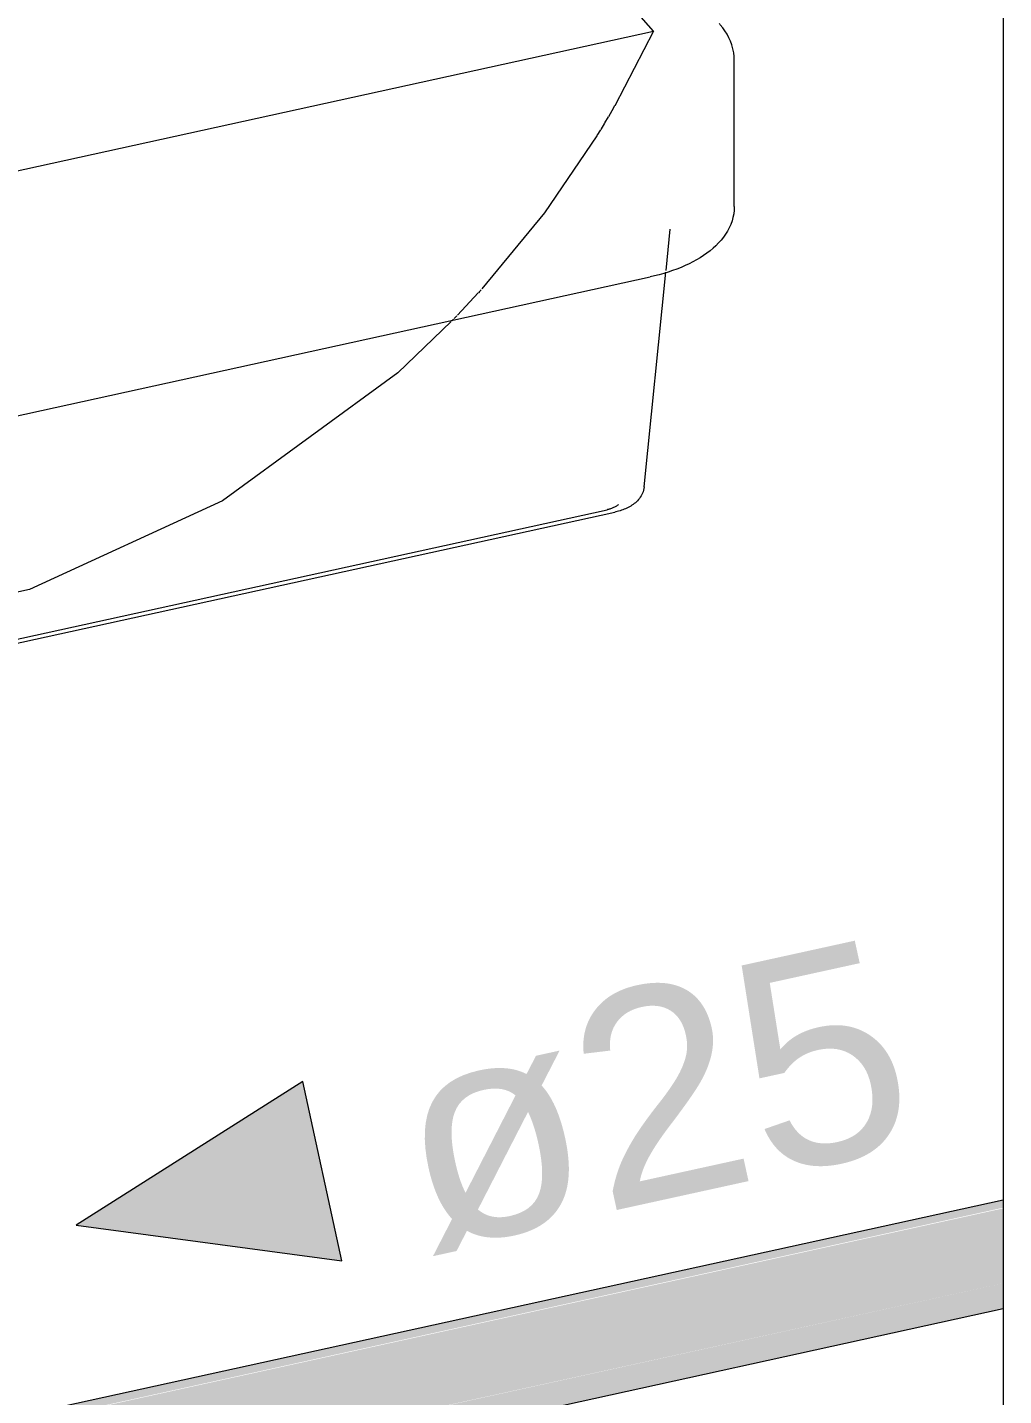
# Model space of a CAD drawing. Header units: metres. Extents: x -24.8 to 3.4, y -2.1 to 25.8.
# Drawn here: x -24.1059 to -23.8757, y 13.5662 to 13.8888 of the extents above; entities that cross this region are included whole.
import ezdxf

# ---------------------------------------------------------------- set-up
doc = ezdxf.new("R2010")
doc.units = ezdxf.units.M
for name, color, linetype, lineweight in [('A-ANNO-DIMS', 7, 'Continuous', 5), ('A-ANNO-DIMS-20', 7, 'Continuous', 5), ('P-PIPE', 7, 'Continuous', 5), ('P-PIPE-IDEN', 7, 'Continuous', 5), ('P-SANR-FIXT', 7, 'Continuous', 5)]:
    doc.layers.add(name, color=color, linetype=linetype, lineweight=lineweight)
doc.styles.add('Arial', font='arial.ttf', dxfattribs={"height": 0.05})
doc.styles.add('Century Gothic_1', font='GOTHIC.TTF', dxfattribs={"height": 0.02})
doc.dimstyles.new('Setores_1_mm', dxfattribs={"dimscale": 0.3048, "dimtxt": 0.020883, "dimasz": 0.208333, "dimexe": 0.15748, "dimexo": 0.098425, "dimgap": 0.114829, "dimtad": 1, "dimrnd": 0.01, "dimzin": 0, "dimdsep": 46, "dimtxsty": 'Century Gothic_1', "dimblk1": 'OBLIQUE', "dimblk2": 'OBLIQUE', "dimsah": 1, "dimcen": 0.09, "dimazin": 0, "dimtfac": 1, "dimtdec": 4, "dimtix": 1, "dimtmove": 0, "dimatfit": 3, "dimfxl": 1, "dimtvp": 1, "dimtolj": 1, "dimtzin": 0, "dimarcsym": 2})

# ---------------------------------------------------------------- blocks, each defined once
blk = doc.blocks.new('USO_ESG_Cuba lavatório retângular - Uso geral-3263039-BWC GUARITA')
at = {"layer": 'P-SANR-FIXT'}
for p, q in [((-23.95829, 13.88796), (-24.04378, 13.98518)), ((-24.29961, 13.8131), (-23.95829, 13.88796)), ((-23.9392, 13.8466), (-23.9392, 13.881)), ((-24.27596, 13.7605), (-23.95901, 13.83001)), ((-23.96045, 13.7805), (-23.95534, 13.83109)), ((-24.28611, 13.7056), (-23.96917, 13.77511)), ((-24.28434, 13.70504), (-23.9674, 13.77454))]:
    blk.add_line(p, q, dxfattribs=at)
at = {"layer": 'P-SANR-FIXT', "color": 8, "true_color": 0x808080}
for p, q in [((-23.95829, 13.88796), (-23.96741, 13.87037)), ((-23.96812, 13.86913), (-23.96891, 13.86778)), ((-23.96742, 13.87035), (-23.9681, 13.86916)), ((-23.96981, 13.86626), (-23.97071, 13.86477)), ((-23.96893, 13.86773), (-23.96978, 13.86631)), ((-23.97074, 13.86471), (-23.97159, 13.86332)), ((-23.9553, 13.83148), (-23.95431, 13.84125))]:
    blk.add_line(p, q, dxfattribs=at)
at = {"layer": 'P-SANR-FIXT', "color": 9, "true_color": 0xbfbfbf}
for p, q in [((-23.99962, 13.82622), (-24.00451, 13.82099)), ((-23.99922, 13.82666), (-23.99957, 13.82627)), ((-23.99892, 13.82698), (-23.99918, 13.82669)), ((-24.0054, 13.82006), (-24.00579, 13.81966)), ((-24.00465, 13.82084), (-24.00529, 13.82017))]:
    blk.add_line(p, q, dxfattribs=at)
at = {"layer": 'P-SANR-FIXT'}
for points in [[(-23.9392, 13.881, 0), (-23.93923, 13.88194, 0), (-23.93935, 13.88287, 0), (-23.93953, 13.88379, 0), (-23.93978, 13.88468, 0), (-23.9401, 13.88556, 0), (-23.94048, 13.8864, 0), (-23.94091, 13.88722, 0), (-23.9414, 13.888, 0), (-23.94193, 13.88875, 0), (-23.94251, 13.88947, 0), (-23.94272, 13.88971, 0)], [(-23.9392, 13.8466, 0), (-23.93923, 13.84573, 0), (-23.93933, 13.84487, 0), (-23.93951, 13.84402, 0), (-23.93974, 13.84319, 0), (-23.94004, 13.84237, 0), (-23.94039, 13.84158, 0), (-23.9408, 13.84081, 0), (-23.94126, 13.84007, 0), (-23.94177, 13.83935, 0), (-23.94232, 13.83866, 0), (-23.94291, 13.838, 0), (-23.94355, 13.83736, 0), (-23.94422, 13.83674, 0), (-23.94493, 13.83615, 0), (-23.94567, 13.83559, 0), (-23.94645, 13.83504, 0), (-23.94726, 13.83452, 0), (-23.9481, 13.83402, 0), (-23.94898, 13.83355, 0), (-23.94988, 13.83309, 0), (-23.9508, 13.83266, 0), (-23.95176, 13.83225, 0), (-23.95274, 13.83186, 0), (-23.95375, 13.83149, 0), (-23.95478, 13.83115, 0), (-23.95583, 13.83082, 0), (-23.9569, 13.83052, 0), (-23.95799, 13.83025, 0), (-23.95901, 13.83001, 0)], [(-23.96045, 13.7805, 0), (-23.96051, 13.78012, 0), (-23.96059, 13.77974, 0), (-23.96071, 13.77937, 0), (-23.96084, 13.77902, 0), (-23.961, 13.77868, 0), (-23.96118, 13.77836, 0), (-23.96137, 13.77805, 0), (-23.96158, 13.77776, 0), (-23.96181, 13.77749, 0), (-23.96204, 13.77724, 0), (-23.96229, 13.777, 0), (-23.96254, 13.77677, 0), (-23.96281, 13.77655, 0), (-23.96308, 13.77635, 0), (-23.96336, 13.77616, 0), (-23.96364, 13.77598, 0), (-23.96394, 13.77581, 0), (-23.96423, 13.77565, 0), (-23.96454, 13.7755, 0), (-23.96485, 13.77536, 0), (-23.96517, 13.77523, 0), (-23.96549, 13.7751, 0), (-23.96581, 13.77498, 0), (-23.96614, 13.77488, 0), (-23.96648, 13.77478, 0), (-23.96682, 13.77468, 0), (-23.96717, 13.7746, 0), (-23.9674, 13.77454, 0)]]:
    blk.add_polyline3d(points, dxfattribs=at)
at = {"layer": 'P-SANR-FIXT', "color": 8, "true_color": 0x808080}
for points in [[(-23.97163, 13.86326, 0), (-23.984, 13.8451, 0), (-23.99876, 13.82716, 0)], [(-24.00596, 13.81949, 0), (-24.01857, 13.8074, 0), (-24.0599, 13.77718, 0), (-24.10545, 13.75627, 0), (-24.15244, 13.74597, 0), (-24.198, 13.74689, 0), (-24.23933, 13.75899, 0), (-24.25192, 13.76553, 0)], [(-23.96819, 13.77539, 0), (-23.96837, 13.77533, 0), (-23.96855, 13.77527, 0), (-23.96873, 13.77522, 0), (-23.96891, 13.77517, 0), (-23.9691, 13.77513, 0), (-23.96917, 13.77511, 0)], [(-23.96651, 13.77633, 0), (-23.96666, 13.7762, 0), (-23.96683, 13.77609, 0), (-23.96699, 13.77598, 0), (-23.96715, 13.77588, 0), (-23.96732, 13.77578, 0), (-23.96749, 13.77569, 0), (-23.96766, 13.77561, 0), (-23.96784, 13.77553, 0), (-23.96801, 13.77546, 0), (-23.96819, 13.77539, 0)]]:
    blk.add_polyline3d(points, dxfattribs=at)
blk = doc.blocks.new('UT_Ducha higiênica - UT_Ducha higiênica-3628668-BWC GUARITA')
at = {"layer": 'P-SANR-FIXT'}
blk.add_line((-23.87579, 13.96445), (-23.87579, 13.48404), dxfattribs=at)
blk = doc.blocks.new('Anotacao_Tuboseta - Fluxo 2-2612755-BWC GUARITA')
at = {"layer": 'P-PIPE-IDEN'}
blk.add_hatch(color=256, dxfattribs=at).paths.add_polyline_path([(-22.53487, 14.82421), (-22.55651, 14.76476), (-22.57815, 14.82421)])
for p, q in [((-22.53487, 14.82421), (-22.57815, 14.82421)), ((-22.57815, 14.82421), (-22.55651, 14.76476)), ((-22.55651, 14.76476), (-22.53487, 14.82421))]:
    blk.add_line(p, q, dxfattribs=at)
blk = doc.blocks.new('DIMBLOCK1-BWC GUARITA')
at = {"layer": 'A-ANNO-DIMS-20'}
for p, q in [((-23.80534, 14.1176), (-23.80534, 14.15919)), ((-24.22745, 14.02503), (-23.80534, 14.1176)), ((-23.80534, 14.1176), (-23.80534, 13.8693)), ((-24.22745, 14.02503), (-24.22745, 14.06662)), ((-24.22745, 14.02503), (-24.22745, 13.86336))]:
    blk.add_line(p, q, dxfattribs=at)
at = {"layer": 'A-ANNO-DIMS-20', "lineweight": 25}
for p, q in [((-23.80534, 14.1176), (-23.77627, 14.15149)), ((-23.80534, 14.1176), (-23.83441, 14.08372)), ((-24.22745, 14.02503), (-24.19838, 14.05891)), ((-24.22745, 14.02503), (-24.25652, 13.99115))]:
    blk.add_line(p, q, dxfattribs=at)
at = {"layer": 'A-ANNO-DIMS-20', "color": 0, "insert": (-24.06495, 14.11724), "char_height": 0.02, "width": 0.1058091, "attachment_point": 1, "rotation": 12.3694, "line_spacing_factor": 0.984502, "style": 'Century Gothic_1'}
blk.add_mtext('0,46 m', dxfattribs=at)
blk = doc.blocks.new('_Oblique')
at = {"color": 0, "linetype": 'ByBlock', "lineweight": -2}
blk.add_line((-0.5, -0.5), (0.5, 0.5), dxfattribs=at)

msp = doc.modelspace()

# ---------------------------------------------------------------- hatches: boundary and pattern name
at = {"layer": 'P-PIPE', "true_color": 0x00ffff}
h = msp.add_hatch(color=4, dxfattribs=at)
h.paths.add_polyline_path([(-24.17721, 13.54429), (-23.87578, 13.61056), (-23.87579, 13.61235), (-24.17828, 13.54598), (-24.17746, 13.54479)])
h.paths.add_polyline_path([(-23.8638, 13.61302), (-23.84816, 13.61651), (-23.84982, 13.61767), (-23.85072, 13.61785), (-23.8638, 13.61498), (-23.8638, 13.61314)])
h = msp.add_hatch(color=4, dxfattribs=at)
h.paths.add_polyline_path([(-24.17271, 13.52763), (-23.87578, 13.59275), (-23.87579, 13.61039), (-24.17716, 13.54418), (-24.17521, 13.53969), (-24.17397, 13.53557), (-24.1733, 13.53254), (-24.17281, 13.52943)])
h.paths.add_polyline_path([(-23.8638, 13.59537), (-23.84309, 13.60004), (-23.84346, 13.60427), (-23.84378, 13.60623), (-23.84479, 13.60991), (-23.84639, 13.61377), (-23.84735, 13.61539), (-23.8481, 13.61646), (-23.8638, 13.61302), (-23.8638, 13.59567)])
h = msp.add_hatch(color=4, dxfattribs=at)
h.paths.add_polyline_path([(-24.17292, 13.52161), (-23.87578, 13.58681), (-23.87579, 13.59274), (-24.1727, 13.52749), (-24.17263, 13.52478), (-24.17284, 13.52192)])
h.paths.add_polyline_path([(-23.8638, 13.5894), (-23.84555, 13.59342), (-23.84452, 13.59399), (-23.84373, 13.59535), (-23.8432, 13.59809), (-23.84325, 13.59988), (-23.8638, 13.59537), (-23.8638, 13.58943)])

# ---------------------------------------------------------------- linework, layer by layer
at = {"layer": 'P-PIPE'}
for p, q in [((-23.87577, 13.61236), (-24.20058, 13.54113)), ((-24.19522, 13.51671), (-23.87577, 13.58677))]:
    msp.add_line(p, q, dxfattribs=at)

# ---------------------------------------------------------------- block references
at = {"layer": 'P-PIPE-IDEN', "rotation": 282.3694380520668}
msp.add_blockref('Anotacao_Tuboseta - Fluxo 2-2612755-BWC GUARITA', (-33.68453, -11.5893), dxfattribs=at)
at = {"layer": 'P-SANR-FIXT', "color": 8, "true_color": 0x808080}
msp.add_blockref('UT_Ducha higiênica - UT_Ducha higiênica-3628668-BWC GUARITA', (0, 0), dxfattribs=at)
at = {"layer": 'P-SANR-FIXT'}
msp.add_blockref('USO_ESG_Cuba lavatório retângular - Uso geral-3263039-BWC GUARITA', (0, 0), dxfattribs=at)

# ---------------------------------------------------------------- texts
at = {"layer": 'P-PIPE-IDEN', "insert": (-24.02274, 13.64896), "char_height": 0.05, "width": 0.1443038, "attachment_point": 1, "rotation": 12.3694, "style": 'Arial'}
msp.add_mtext('ø25', dxfattribs=at)

# ---------------------------------------------------------------- dimensions: what is measured, and where the dimension line sits
at = {"layer": 'A-ANNO-DIMS'}
dim = msp.add_linear_dim(base=(-23.86273, 14.10502), p1=(-24.22745, 13.83737), p2=(-23.80534, 13.84331), angle=12.3694, dimstyle='Setores_1_mm', override={"dimpost": '<>', "dimfxl": 0.42216}, dxfattribs=at)
dim.commit()
dim.dimension.update_dxf_attribs({"geometry": 'DIMBLOCK1-BWC GUARITA', "text_midpoint": (-24.07447, 14.10517)})

doc.saveas('drawing.dxf')
